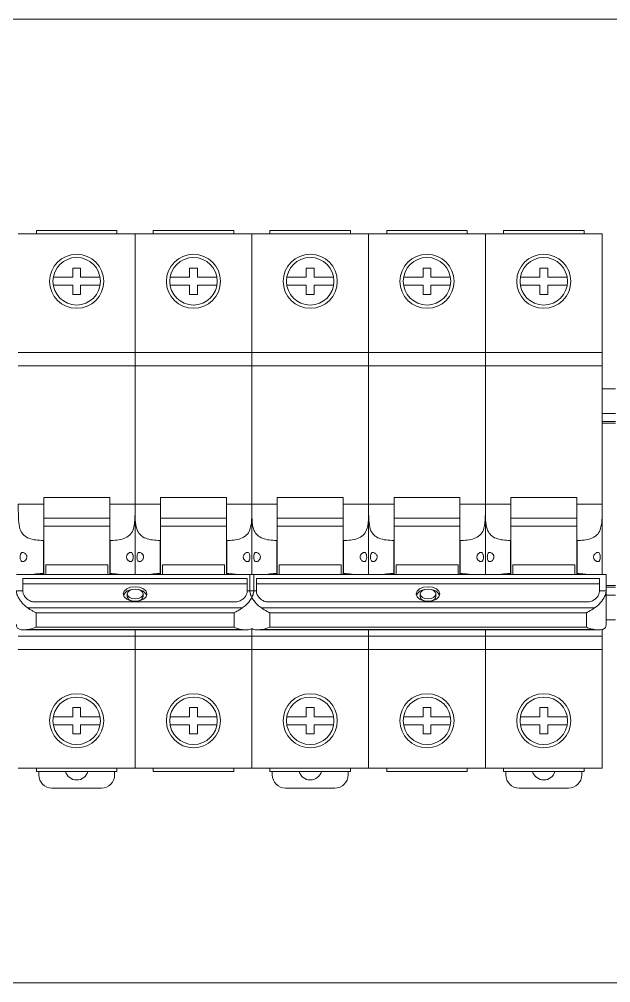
# Model space of a CAD drawing. Header units: millimetres. Extents: x 481 to 936, y 72 to 729.
# Drawn here: x 698.3 to 788, y 72.3 to 218.3 of the extents above; entities that cross this region are included whole.
import ezdxf

# ---------------------------------------------------------------- set-up
doc = ezdxf.new("R2010")
doc.units = ezdxf.units.MM

msp = doc.modelspace()

# ---------------------------------------------------------------- linework, layer by layer
at = {"color": 7, "linetype": 'Continuous', "lineweight": 15}
for p, q in [((891.2, 218.32), (481.2, 218.32)), ((715.9, 185.82), (698.2, 185.82)), ((700.95, 186.32), (700.95, 185.82)), ((713.15, 186.32), (700.95, 186.32)), ((713.15, 185.82), (713.15, 186.32)), ((715.9, 167.82), (715.9, 185.82)), ((733.6, 185.82), (715.9, 185.82)), ((718.65, 186.32), (718.65, 185.82)), ((730.85, 186.32), (718.65, 186.32)), ((730.85, 185.82), (730.85, 186.32)), ((751.3, 185.82), (733.6, 185.82)), ((733.6, 185.82), (733.6, 167.82)), ((736.35, 186.32), (736.35, 185.82)), ((748.55, 186.32), (736.35, 186.32)), ((748.55, 185.82), (748.55, 186.32)), ((769, 185.82), (751.3, 185.82)), ((751.3, 185.82), (751.3, 167.82)), ((754.05, 186.32), (754.05, 185.82)), ((766.25, 186.32), (754.05, 186.32)), ((766.25, 185.82), (766.25, 186.32)), ((769, 167.82), (769, 185.82)), ((786.7, 185.82), (769, 185.82)), ((771.75, 186.32), (771.75, 185.82)), ((783.95, 186.32), (771.75, 186.32)), ((783.95, 185.82), (783.95, 186.32)), ((786.7, 167.82), (786.7, 185.82)), ((706.45, 180.62), (707.65, 180.62)), ((706.45, 179.22), (706.45, 180.62)), ((707.65, 180.62), (707.65, 179.22)), ((724.15, 179.22), (724.15, 180.62)), ((724.15, 180.62), (725.35, 180.62)), ((725.35, 180.62), (725.35, 179.22)), ((741.85, 180.62), (743.05, 180.62)), ((741.85, 179.22), (741.85, 180.62)), ((743.05, 180.62), (743.05, 179.22)), ((759.55, 179.22), (759.55, 180.62)), ((759.55, 180.62), (760.75, 180.62)), ((760.75, 180.62), (760.75, 179.22)), ((777.25, 180.62), (778.45, 180.62)), ((777.25, 179.22), (777.25, 180.62)), ((778.45, 180.62), (778.45, 179.22)), ((703.5, 179.22), (706.45, 179.22)), ((707.65, 179.22), (710.6, 179.22)), ((721.2, 179.22), (724.15, 179.22)), ((725.35, 179.22), (728.3, 179.22)), ((738.9, 179.22), (741.85, 179.22)), ((743.05, 179.22), (746, 179.22)), ((756.6, 179.22), (759.55, 179.22)), ((760.75, 179.22), (763.7, 179.22)), ((774.3, 179.22), (777.25, 179.22)), ((778.45, 179.22), (781.4, 179.22)), ((706.45, 178.02), (703.5, 178.02)), ((706.45, 176.62), (706.45, 178.02)), ((710.6, 178.02), (707.65, 178.02)), ((707.65, 178.02), (707.65, 176.62)), ((724.15, 178.02), (721.2, 178.02)), ((724.15, 176.62), (724.15, 178.02)), ((728.3, 178.02), (725.35, 178.02)), ((725.35, 178.02), (725.35, 176.62)), ((741.85, 178.02), (738.9, 178.02)), ((741.85, 176.62), (741.85, 178.02)), ((746, 178.02), (743.05, 178.02)), ((743.05, 178.02), (743.05, 176.62)), ((759.55, 178.02), (756.6, 178.02)), ((759.55, 176.62), (759.55, 178.02)), ((763.7, 178.02), (760.75, 178.02)), ((760.75, 178.02), (760.75, 176.62)), ((777.25, 178.02), (774.3, 178.02)), ((777.25, 176.62), (777.25, 178.02)), ((781.4, 178.02), (778.45, 178.02)), ((778.45, 178.02), (778.45, 176.62)), ((707.65, 176.62), (706.45, 176.62)), ((725.35, 176.62), (724.15, 176.62)), ((743.05, 176.62), (741.85, 176.62)), ((760.75, 176.62), (759.55, 176.62)), ((778.45, 176.62), (777.25, 176.62)), ((715.9, 167.82), (698.2, 167.82)), ((715.9, 165.82), (715.9, 167.82)), ((733.6, 167.82), (715.9, 167.82)), ((751.3, 167.82), (733.6, 167.82)), ((733.6, 167.82), (733.6, 165.82)), ((751.3, 167.82), (751.3, 165.82)), ((769, 167.82), (751.3, 167.82)), ((769, 165.82), (769, 167.82)), ((786.7, 167.82), (769, 167.82)), ((786.7, 165.82), (786.7, 167.82)), ((698.2, 165.82), (715.9, 165.82)), ((715.9, 144.84), (715.9, 165.82)), ((715.9, 165.82), (733.6, 165.82)), ((733.6, 165.82), (733.6, 144.84)), ((733.6, 165.82), (751.3, 165.82)), ((751.3, 165.82), (751.3, 144.84)), ((751.3, 165.82), (769, 165.82)), ((769, 144.84), (769, 165.82)), ((769, 165.82), (786.7, 165.82)), ((786.7, 144.84), (786.7, 165.82)), ((786.7, 162.32), (788.7, 162.32)), ((786.7, 157.37), (788.7, 157.37)), ((698.2, 144.84), (702.05, 144.84)), ((702.05, 145.83), (712.05, 145.83)), ((702.05, 145.83), (702.05, 144.84)), ((702.05, 144.84), (702.05, 139.34)), ((712.05, 145.83), (712.05, 144.84)), ((712.05, 144.84), (715.9, 144.84)), ((712.05, 139.34), (712.05, 144.84)), ((715.9, 144.84), (715.9, 134.18)), ((715.9, 144.84), (719.75, 144.84)), ((719.75, 145.83), (729.75, 145.83)), ((719.75, 145.83), (719.75, 144.84)), ((719.75, 144.84), (719.75, 139.34)), ((729.75, 145.83), (729.75, 144.84)), ((729.75, 139.34), (729.75, 144.84)), ((729.75, 144.84), (733.6, 144.84)), ((733.6, 144.84), (733.6, 134.18)), ((733.6, 144.84), (737.45, 144.84)), ((737.45, 145.83), (747.45, 145.83)), ((737.45, 145.83), (737.45, 144.84)), ((737.45, 144.84), (737.45, 139.34)), ((747.45, 145.83), (747.45, 144.84)), ((747.45, 144.84), (751.3, 144.84)), ((747.45, 139.34), (747.45, 144.84)), ((751.3, 144.84), (751.3, 134.18)), ((751.3, 144.84), (755.15, 144.84)), ((755.15, 145.83), (765.15, 145.83)), ((755.15, 145.83), (755.15, 144.84)), ((755.15, 144.84), (755.15, 139.34)), ((765.15, 145.83), (765.15, 144.84)), ((765.15, 139.34), (765.15, 144.84)), ((765.15, 144.84), (769, 144.84)), ((769, 144.84), (769, 134.18)), ((769, 144.84), (772.85, 144.84)), ((772.85, 145.83), (782.85, 145.83)), ((772.85, 145.83), (772.85, 144.84)), ((772.85, 144.84), (772.85, 139.34)), ((782.85, 145.83), (782.85, 144.84)), ((782.85, 139.34), (782.85, 144.84)), ((782.85, 144.84), (786.7, 144.84)), ((786.7, 144.84), (786.7, 134.18)), ((712.05, 142.72), (702.05, 142.72)), ((729.75, 142.72), (719.75, 142.72)), ((747.45, 142.72), (737.45, 142.72)), ((765.15, 142.72), (755.15, 142.72)), ((782.85, 142.72), (772.85, 142.72)), ((712.05, 141.49), (702.05, 141.49)), ((729.75, 141.49), (719.75, 141.49)), ((747.45, 141.49), (737.45, 141.49)), ((765.15, 141.49), (755.15, 141.49)), ((782.85, 141.49), (772.85, 141.49)), ((702, 134.32), (702, 139.34)), ((702.05, 139.34), (702, 139.34)), ((702.05, 134.32), (702.05, 139.34)), ((712.05, 139.34), (712.05, 134.32)), ((712.1, 139.34), (712.05, 139.34)), ((712.1, 139.34), (712.1, 134.32)), ((719.7, 134.32), (719.7, 139.34)), ((719.75, 139.34), (719.7, 139.34)), ((719.75, 134.32), (719.75, 139.34)), ((729.8, 139.34), (729.75, 139.34)), ((729.75, 139.34), (729.75, 134.32)), ((729.8, 139.34), (729.8, 134.32)), ((737.4, 134.32), (737.4, 139.34)), ((737.45, 139.34), (737.4, 139.34)), ((737.45, 134.32), (737.45, 139.34)), ((747.5, 139.34), (747.45, 139.34)), ((747.45, 139.34), (747.45, 134.32)), ((747.5, 139.34), (747.5, 134.32)), ((755.1, 134.32), (755.1, 139.34)), ((755.15, 139.34), (755.1, 139.34)), ((755.15, 134.32), (755.15, 139.34)), ((765.2, 139.34), (765.15, 139.34)), ((765.15, 139.34), (765.15, 134.32)), ((765.2, 139.34), (765.2, 134.32)), ((772.8, 134.32), (772.8, 139.34)), ((772.85, 139.34), (772.8, 139.34)), ((772.85, 134.32), (772.85, 139.34)), ((782.9, 139.34), (782.85, 139.34)), ((782.85, 139.34), (782.85, 134.32)), ((782.9, 139.34), (782.9, 134.32)), ((702, 134.32), (702.05, 134.32)), ((702.05, 134.32), (702.05, 134.18)), ((702.35, 135.67), (711.75, 135.67)), ((702.35, 135.67), (702.35, 134.17)), ((711.75, 135.67), (711.75, 134.17)), ((712.05, 134.18), (712.05, 134.32)), ((712.05, 134.32), (712.1, 134.32)), ((719.7, 134.32), (719.75, 134.32)), ((719.75, 134.32), (719.75, 134.18)), ((720.05, 135.67), (729.45, 135.67)), ((720.05, 135.67), (720.05, 134.17)), ((729.45, 135.67), (729.45, 134.17)), ((729.75, 134.32), (729.8, 134.32)), ((729.75, 134.18), (729.75, 134.32)), ((737.4, 134.32), (737.45, 134.32)), ((737.45, 134.32), (737.45, 134.18)), ((737.75, 135.67), (747.15, 135.67)), ((737.75, 135.67), (737.75, 134.17)), ((747.15, 135.67), (747.15, 134.17)), ((747.45, 134.32), (747.5, 134.32)), ((747.45, 134.18), (747.45, 134.32)), ((755.1, 134.32), (755.15, 134.32)), ((755.15, 134.32), (755.15, 134.18)), ((755.45, 135.67), (764.85, 135.67)), ((755.45, 135.67), (755.45, 134.17)), ((764.85, 135.67), (764.85, 134.17)), ((765.15, 134.18), (765.15, 134.32)), ((765.15, 134.32), (765.2, 134.32)), ((772.8, 134.32), (772.85, 134.32)), ((772.85, 134.32), (772.85, 134.18)), ((773.15, 135.67), (782.55, 135.67)), ((773.15, 135.67), (773.15, 134.17)), ((782.55, 135.67), (782.55, 134.17)), ((782.85, 134.18), (782.85, 134.32)), ((782.85, 134.32), (782.9, 134.32)), ((697.9, 134.18), (733.9, 134.18)), ((698.9, 133.56), (732.9, 133.56)), ((698.9, 131.71), (698.9, 133.56)), ((732.9, 133.56), (732.9, 131.71)), ((733.3, 134.18), (733.3, 131.71)), ((787.3, 134.18), (733.3, 134.18)), ((733.9, 134.18), (733.9, 131.71)), ((734.3, 133.56), (786.3, 133.56)), ((734.3, 131.71), (734.3, 133.56)), ((786.3, 133.56), (786.3, 131.71)), ((787.3, 131.71), (787.3, 134.18)), ((698.9, 131.71), (697.9, 131.71)), ((732.9, 132.77), (698.9, 132.77)), ((698.9, 131.59), (698.9, 131.71)), ((732.9, 131.71), (732.9, 131.59)), ((733.9, 131.71), (732.9, 131.71)), ((733.3, 131.71), (734.3, 131.71)), ((786.3, 132.77), (734.3, 132.77)), ((734.3, 131.59), (734.3, 131.71)), ((786.3, 131.71), (786.3, 131.59)), ((786.3, 131.71), (787.3, 131.71)), ((787.3, 132.27), (788.7, 132.27)), ((787.3, 131.71), (787.3, 126.59)), ((731.1, 130.03), (700.7, 130.03)), ((714.7, 131.23), (714.7, 130.84)), ((717.1, 130.84), (717.1, 131.23)), ((784.5, 130.03), (736.1, 130.03)), ((759.1, 131.23), (759.1, 130.84)), ((761.5, 130.84), (761.5, 131.23)), ((699.65, 129.11), (732.15, 129.11)), ((735.05, 129.11), (785.55, 129.11)), ((700.9, 126.21), (700.9, 128.4)), ((730.9, 128.4), (700.9, 128.4)), ((730.9, 128.4), (730.9, 126.21)), ((736.3, 126.21), (736.3, 128.4)), ((736.3, 128.4), (784.3, 128.4)), ((784.3, 128.4), (784.3, 126.21)), ((787.3, 127.32), (788.7, 127.32)), ((698.99, 125.8), (732.8, 125.8)), ((732.15, 125.84), (699.65, 125.84)), ((700.9, 126.21), (730.9, 126.21)), ((715.9, 124.82), (715.9, 125.8)), ((733.6, 125.99), (733.6, 124.82)), ((734.4, 125.8), (786.16, 125.8)), ((785.55, 125.84), (735.05, 125.84)), ((736.3, 126.21), (784.3, 126.21)), ((751.3, 125.8), (751.3, 124.82)), ((769, 124.82), (769, 125.8)), ((786.7, 124.82), (786.7, 125.9)), ((715.9, 124.82), (698.2, 124.82)), ((715.9, 122.82), (715.9, 124.82)), ((733.6, 124.82), (715.9, 124.82)), ((751.3, 124.82), (733.6, 124.82)), ((733.6, 124.82), (733.6, 122.82)), ((769, 124.82), (751.3, 124.82)), ((751.3, 124.82), (751.3, 122.82)), ((769, 122.82), (769, 124.82)), ((786.7, 124.82), (769, 124.82)), ((786.7, 122.82), (786.7, 124.82)), ((715.9, 122.82), (698.2, 122.82)), ((715.9, 104.82), (715.9, 122.82)), ((733.6, 122.82), (715.9, 122.82)), ((751.3, 122.82), (733.6, 122.82)), ((733.6, 122.82), (733.6, 104.82)), ((769, 122.82), (751.3, 122.82)), ((751.3, 122.82), (751.3, 104.82)), ((769, 104.82), (769, 122.82)), ((786.7, 122.82), (769, 122.82)), ((786.7, 104.82), (786.7, 122.82)), ((706.45, 112.62), (706.45, 114.02)), ((706.45, 114.02), (707.65, 114.02)), ((707.65, 114.02), (707.65, 112.62)), ((724.15, 114.02), (725.35, 114.02)), ((724.15, 112.62), (724.15, 114.02)), ((725.35, 114.02), (725.35, 112.62)), ((741.85, 112.62), (741.85, 114.02)), ((741.85, 114.02), (743.05, 114.02)), ((743.05, 114.02), (743.05, 112.62)), ((759.55, 114.02), (760.75, 114.02)), ((759.55, 112.62), (759.55, 114.02)), ((760.75, 114.02), (760.75, 112.62)), ((777.25, 114.02), (778.45, 114.02)), ((777.25, 112.62), (777.25, 114.02)), ((778.45, 114.02), (778.45, 112.62)), ((703.5, 112.62), (706.45, 112.62)), ((707.65, 112.62), (710.6, 112.62)), ((721.2, 112.62), (724.15, 112.62)), ((725.35, 112.62), (728.3, 112.62)), ((738.9, 112.62), (741.85, 112.62)), ((743.05, 112.62), (746, 112.62)), ((756.6, 112.62), (759.55, 112.62)), ((760.75, 112.62), (763.7, 112.62)), ((774.3, 112.62), (777.25, 112.62)), ((778.45, 112.62), (781.4, 112.62)), ((706.45, 111.42), (703.5, 111.42)), ((706.45, 110.02), (706.45, 111.42)), ((710.6, 111.42), (707.65, 111.42)), ((707.65, 111.42), (707.65, 110.02)), ((724.15, 111.42), (721.2, 111.42)), ((724.15, 110.02), (724.15, 111.42)), ((725.35, 111.42), (725.35, 110.02)), ((728.3, 111.42), (725.35, 111.42)), ((741.85, 111.42), (738.9, 111.42)), ((741.85, 110.02), (741.85, 111.42)), ((743.05, 111.42), (743.05, 110.02)), ((746, 111.42), (743.05, 111.42)), ((759.55, 111.42), (756.6, 111.42)), ((759.55, 110.02), (759.55, 111.42)), ((760.75, 111.42), (760.75, 110.02)), ((763.7, 111.42), (760.75, 111.42)), ((777.25, 111.42), (774.3, 111.42)), ((777.25, 110.02), (777.25, 111.42)), ((781.4, 111.42), (778.45, 111.42)), ((778.45, 111.42), (778.45, 110.02)), ((707.65, 110.02), (706.45, 110.02)), ((725.35, 110.02), (724.15, 110.02)), ((743.05, 110.02), (741.85, 110.02)), ((760.75, 110.02), (759.55, 110.02)), ((778.45, 110.02), (777.25, 110.02)), ((715.9, 104.82), (698.2, 104.82)), ((700.95, 104.32), (700.95, 104.82)), ((713.15, 104.32), (700.95, 104.32)), ((701.3, 103.82), (701.3, 104.32)), ((712.8, 104.32), (712.8, 103.82)), ((713.15, 104.82), (713.15, 104.32)), ((733.6, 104.82), (715.9, 104.82)), ((718.65, 104.32), (718.65, 104.82)), ((730.85, 104.32), (718.65, 104.32)), ((730.85, 104.82), (730.85, 104.32)), ((751.3, 104.82), (733.6, 104.82)), ((736.35, 104.32), (736.35, 104.82)), ((748.55, 104.32), (736.35, 104.32)), ((736.7, 103.82), (736.7, 104.32)), ((748.2, 104.32), (748.2, 103.82)), ((748.55, 104.82), (748.55, 104.32)), ((769, 104.82), (751.3, 104.82)), ((754.05, 104.32), (754.05, 104.82)), ((766.25, 104.32), (754.05, 104.32)), ((766.25, 104.82), (766.25, 104.32)), ((786.7, 104.82), (769, 104.82)), ((771.75, 104.32), (771.75, 104.82)), ((783.95, 104.32), (771.75, 104.32)), ((772.1, 103.82), (772.1, 104.32)), ((783.6, 104.32), (783.6, 103.82)), ((783.95, 104.82), (783.95, 104.32)), ((710.8, 101.82), (703.3, 101.82)), ((746.2, 101.82), (738.7, 101.82)), ((781.6, 101.82), (774.1, 101.82)), ((481.2, 72.32), (891.2, 72.32))]:
    msp.add_line(p, q, dxfattribs=at)
at = {"color": 8, "linetype": 'Continuous', "lineweight": 15}
for p, q in [((786.7, 158.57), (788.7, 158.57)), ((786.7, 157.12), (788.7, 157.12)), ((787.3, 132.52), (788.7, 132.52)), ((787.3, 131.07), (788.7, 131.07))]:
    msp.add_line(p, q, dxfattribs=at)
at = {"color": 7, "linetype": 'Continuous', "lineweight": 15, "flags": 128}
for points in [[(715.9, 132.34), (716.59, 132.26), (717.17, 132.02), (717.56, 131.66), (717.7, 131.23), (717.56, 130.81), (717.17, 130.45), (716.59, 130.21), (715.9, 130.13), (715.21, 130.21), (714.63, 130.45), (714.24, 130.81), (714.1, 131.23), (714.24, 131.66), (714.63, 132.02), (715.21, 132.26), (715.9, 132.34)], [(715.9, 131.97), (716.36, 131.92), (716.75, 131.76), (717.01, 131.52), (717.1, 131.23), (717.01, 130.95), (716.75, 130.71), (716.36, 130.55), (715.9, 130.5), (715.44, 130.55), (715.05, 130.71), (714.79, 130.95), (714.7, 131.23), (714.79, 131.52), (715.05, 131.76), (715.44, 131.92), (715.9, 131.97)], [(760.3, 132.34), (760.99, 132.26), (761.57, 132.02), (761.96, 131.66), (762.1, 131.23), (761.96, 130.81), (761.57, 130.45), (760.99, 130.21), (760.3, 130.13), (759.61, 130.21), (759.03, 130.45), (758.64, 130.81), (758.5, 131.23), (758.64, 131.66), (759.03, 132.02), (759.61, 132.26), (760.3, 132.34)], [(760.3, 131.97), (760.76, 131.92), (761.15, 131.76), (761.41, 131.52), (761.5, 131.23), (761.41, 130.95), (761.15, 130.71), (760.76, 130.55), (760.3, 130.5), (759.84, 130.55), (759.45, 130.71), (759.19, 130.95), (759.1, 131.23), (759.19, 131.52), (759.45, 131.76), (759.84, 131.92), (760.3, 131.97)]]:
    msp.add_lwpolyline(points, dxfattribs=at)
at = {"color": 7, "linetype": 'Continuous', "lineweight": 15}
for centre, radius in [((707.05, 178.62), 4.1), ((724.75, 178.62), 4.1), ((742.45, 178.62), 4.1), ((760.15, 178.62), 4.1), ((777.85, 178.62), 4.1), ((707.05, 178.62), 3.6), ((724.75, 178.62), 3.6), ((742.45, 178.62), 3.6), ((760.15, 178.62), 3.6), ((777.85, 178.62), 3.6), ((707.05, 112.02), 4.1), ((707.05, 112.02), 3.6), ((724.75, 112.02), 4.1), ((724.75, 112.02), 3.6), ((742.45, 112.02), 4.1), ((742.45, 112.02), 3.6), ((760.15, 112.02), 4.1), ((760.15, 112.02), 3.6), ((777.85, 112.02), 4.1), ((777.85, 112.02), 3.6)]:
    msp.add_circle(centre, radius, dxfattribs=at)
for centre, radius, start, end in [((715.52, 130.36), 1.55, 94.9456, 153.9694), ((716.27, 130.36), 1.55, 26.0306, 85.0544), ((759.92, 130.36), 1.55, 94.9456, 153.9694), ((760.67, 130.36), 1.55, 26.0306, 85.0544), ((715.51, 130.99), 0.823, 190.1757, 261.6531), ((716.29, 130.99), 0.823, 278.3469, 349.8243), ((759.91, 130.99), 0.823, 190.1757, 261.6531), ((760.69, 130.99), 0.823, 278.3469, 349.8243), ((703.3, 103.82), 2, 180, 270), ((707.05, 104.82), 1.77, 196.4182, 343.5818), ((710.8, 103.82), 2, 270, 0), ((738.7, 103.82), 2, 180, 270), ((742.45, 104.82), 1.77, 196.4182, 343.5818), ((746.2, 103.82), 2, 270, 0), ((774.1, 103.82), 2, 180, 270), ((777.85, 104.82), 1.77, 196.4182, 343.5818), ((781.6, 103.82), 2, 270, 0)]:
    msp.add_arc(centre, radius, start, end, dxfattribs=at)
for points, knots in [([(702, 139.34), (701.61, 139.35), (700.82, 139.38), (699.78, 139.63), (699, 140.09), (698.46, 140.87), (698.21, 142.12), (698.2, 143.54), (698.2, 144.51), (698.2, 144.84)], [0, 0, 0, 0, 0.129106, 0.258297, 0.385208, 0.511372, 0.680446, 0.891774, 1, 1, 1, 1]), ([(715.9, 144.84), (715.9, 144.19), (715.91, 142.88), (715.79, 141.31), (715.29, 140.26), (714.51, 139.69), (713.46, 139.41), (712.62, 139.34), (712.17, 139.34), (712.1, 139.34)], [0, 0, 0, 0, 0.21204, 0.433508, 0.577203, 0.72166, 0.849989, 0.976342, 1, 1, 1, 1]), ([(719.7, 139.34), (719.31, 139.35), (718.52, 139.38), (717.48, 139.63), (716.7, 140.09), (716.16, 140.87), (715.91, 142.12), (715.9, 143.54), (715.9, 144.51), (715.9, 144.84)], [0, 0, 0, 0, 0.1291056, 0.2582971, 0.3852081, 0.5113718, 0.680446, 0.8917738, 1, 1, 1, 1]), ([(733.6, 144.84), (733.6, 144.19), (733.61, 143.22), (733.54, 142.01), (733.38, 141.09), (732.99, 140.26), (732.21, 139.69), (731.16, 139.41), (730.32, 139.34), (729.87, 139.34), (729.8, 139.34)], [0, 0, 0, 0, 0.211824, 0.320991, 0.434087, 0.577635, 0.721944, 0.850142, 0.976367, 1, 1, 1, 1]), ([(737.4, 139.34), (737.01, 139.35), (736.22, 139.38), (735.18, 139.63), (734.4, 140.09), (733.86, 140.87), (733.61, 142.12), (733.6, 143.54), (733.6, 144.51), (733.6, 144.84)], [0, 0, 0, 0, 0.129106, 0.258297, 0.385208, 0.511372, 0.680446, 0.891774, 1, 1, 1, 1]), ([(751.3, 144.84), (751.3, 144.19), (751.31, 142.88), (751.19, 141.31), (750.69, 140.26), (749.91, 139.69), (748.86, 139.41), (748.02, 139.34), (747.57, 139.34), (747.5, 139.34)], [0, 0, 0, 0, 0.21204, 0.433508, 0.577203, 0.72166, 0.849989, 0.976342, 1, 1, 1, 1]), ([(755.1, 139.34), (754.71, 139.35), (753.92, 139.38), (752.88, 139.63), (752.1, 140.09), (751.56, 140.87), (751.31, 142.12), (751.3, 143.54), (751.3, 144.51), (751.3, 144.84)], [0, 0, 0, 0, 0.129106, 0.258297, 0.385208, 0.511372, 0.680446, 0.891774, 1, 1, 1, 1]), ([(769, 144.84), (769, 144.19), (769.01, 142.88), (768.89, 141.31), (768.39, 140.26), (767.61, 139.69), (766.56, 139.41), (765.72, 139.34), (765.27, 139.34), (765.2, 139.34)], [0, 0, 0, 0, 0.21204, 0.433508, 0.577203, 0.72166, 0.849989, 0.976342, 1, 1, 1, 1]), ([(772.8, 139.34), (772.41, 139.35), (771.62, 139.38), (770.58, 139.63), (769.8, 140.09), (769.26, 140.87), (769.01, 142.12), (769, 143.54), (769, 144.51), (769, 144.84)], [0, 0, 0, 0, 0.129106, 0.258297, 0.385208, 0.511372, 0.680446, 0.891774, 1, 1, 1, 1]), ([(786.7, 144.84), (786.7, 144.19), (786.71, 143.22), (786.64, 142.01), (786.48, 141.09), (786.09, 140.26), (785.31, 139.69), (784.26, 139.41), (783.42, 139.34), (782.97, 139.34), (782.9, 139.34)], [0, 0, 0, 0, 0.211824, 0.320991, 0.434087, 0.577635, 0.721944, 0.850142, 0.976367, 1, 1, 1, 1]), ([(698.49, 136.83), (698.49, 136.91), (698.5, 137.05), (698.54, 137.25), (698.62, 137.41), (698.72, 137.51), (698.87, 137.55), (699.06, 137.5), (699.25, 137.37), (699.4, 137.19), (699.48, 137.01), (699.5, 136.83), (699.47, 136.65), (699.39, 136.46), (699.24, 136.28), (699.03, 136.15), (698.83, 136.12), (698.67, 136.19), (698.56, 136.35), (698.5, 136.57), (698.49, 136.74), (698.49, 136.82), (698.49, 136.83)], [0, 0, 0, 0, 0.04477, 0.089507, 0.135151, 0.183875, 0.238181, 0.300892, 0.373095, 0.426956, 0.466059, 0.500216, 0.537553, 0.574632, 0.631474, 0.705299, 0.779537, 0.838018, 0.896803, 0.948032, 0.994392, 1, 1, 1, 1]), ([(715.61, 136.83), (715.61, 136.76), (715.6, 136.61), (715.55, 136.41), (715.48, 136.26), (715.37, 136.16), (715.23, 136.12), (715.04, 136.16), (714.85, 136.29), (714.7, 136.47), (714.62, 136.66), (714.59, 136.84), (714.62, 137.02), (714.71, 137.2), (714.86, 137.38), (715.07, 137.52), (715.27, 137.55), (715.43, 137.47), (715.53, 137.31), (715.59, 137.1), (715.61, 136.93), (715.61, 136.84), (715.61, 136.83)], [0, 0, 0, 0, 0.04477, 0.089507, 0.135151, 0.183875, 0.238181, 0.300892, 0.373095, 0.426956, 0.466059, 0.500216, 0.537553, 0.574632, 0.631474, 0.705299, 0.779537, 0.838018, 0.896803, 0.948032, 0.994392, 1, 1, 1, 1]), ([(716.19, 136.83), (716.19, 136.91), (716.2, 137.05), (716.24, 137.25), (716.32, 137.41), (716.42, 137.51), (716.57, 137.55), (716.76, 137.5), (716.95, 137.37), (717.1, 137.19), (717.18, 137.01), (717.2, 136.83), (717.17, 136.65), (717.09, 136.46), (716.94, 136.28), (716.73, 136.15), (716.53, 136.12), (716.37, 136.19), (716.26, 136.35), (716.2, 136.57), (716.19, 136.74), (716.19, 136.82), (716.19, 136.83)], [0, 0, 0, 0, 0.04477, 0.089507, 0.135151, 0.183875, 0.238181, 0.300892, 0.373095, 0.426956, 0.466059, 0.500216, 0.537553, 0.574632, 0.631474, 0.705299, 0.779537, 0.838018, 0.896803, 0.948032, 0.994392, 1, 1, 1, 1]), ([(733.31, 136.83), (733.31, 136.76), (733.3, 136.61), (733.25, 136.41), (733.18, 136.26), (733.07, 136.16), (732.93, 136.12), (732.74, 136.16), (732.55, 136.29), (732.4, 136.47), (732.32, 136.66), (732.29, 136.84), (732.32, 137.02), (732.41, 137.2), (732.56, 137.38), (732.77, 137.52), (732.97, 137.55), (733.13, 137.47), (733.23, 137.31), (733.29, 137.1), (733.31, 136.93), (733.31, 136.84), (733.31, 136.83)], [0, 0, 0, 0, 0.04477, 0.089507, 0.135151, 0.183875, 0.238181, 0.300892, 0.373095, 0.426956, 0.466059, 0.500216, 0.537553, 0.574632, 0.631474, 0.705299, 0.779537, 0.838018, 0.896803, 0.948032, 0.994392, 1, 1, 1, 1]), ([(733.89, 136.83), (733.89, 136.91), (733.9, 137.05), (733.94, 137.25), (734.02, 137.41), (734.12, 137.51), (734.27, 137.55), (734.46, 137.5), (734.65, 137.37), (734.8, 137.19), (734.88, 137.01), (734.9, 136.83), (734.87, 136.65), (734.79, 136.46), (734.64, 136.28), (734.43, 136.15), (734.23, 136.12), (734.07, 136.19), (733.96, 136.35), (733.9, 136.57), (733.89, 136.74), (733.89, 136.82), (733.89, 136.83)], [0, 0, 0, 0, 0.04477, 0.089507, 0.135151, 0.183875, 0.238181, 0.300892, 0.373095, 0.426956, 0.466059, 0.500216, 0.537553, 0.574632, 0.631474, 0.705299, 0.779537, 0.838018, 0.896803, 0.948032, 0.994392, 1, 1, 1, 1]), ([(751.01, 136.83), (751.01, 136.76), (751, 136.61), (750.95, 136.41), (750.88, 136.26), (750.77, 136.16), (750.63, 136.12), (750.44, 136.16), (750.25, 136.29), (750.1, 136.47), (750.02, 136.66), (749.99, 136.84), (750.02, 137.02), (750.11, 137.2), (750.26, 137.38), (750.47, 137.52), (750.67, 137.55), (750.83, 137.47), (750.93, 137.31), (750.99, 137.1), (751.01, 136.93), (751.01, 136.84), (751.01, 136.83)], [0, 0, 0, 0, 0.04477, 0.089507, 0.135151, 0.183875, 0.238181, 0.300892, 0.373095, 0.426956, 0.466059, 0.500216, 0.537553, 0.574632, 0.631474, 0.705299, 0.779537, 0.838018, 0.896803, 0.948032, 0.994392, 1, 1, 1, 1]), ([(751.59, 136.83), (751.59, 136.91), (751.6, 137.05), (751.64, 137.25), (751.72, 137.41), (751.82, 137.51), (751.97, 137.55), (752.16, 137.5), (752.35, 137.37), (752.5, 137.19), (752.58, 137.01), (752.6, 136.83), (752.57, 136.65), (752.49, 136.46), (752.34, 136.28), (752.13, 136.15), (751.93, 136.12), (751.77, 136.19), (751.66, 136.35), (751.6, 136.57), (751.59, 136.74), (751.59, 136.82), (751.59, 136.83)], [0, 0, 0, 0, 0.04477, 0.089507, 0.135151, 0.183875, 0.238181, 0.300892, 0.373095, 0.426956, 0.466059, 0.500216, 0.537553, 0.574632, 0.631474, 0.705299, 0.779537, 0.838018, 0.896803, 0.948032, 0.994392, 1, 1, 1, 1]), ([(768.71, 136.83), (768.71, 136.76), (768.7, 136.61), (768.65, 136.41), (768.58, 136.26), (768.47, 136.16), (768.33, 136.12), (768.14, 136.16), (767.95, 136.29), (767.8, 136.47), (767.72, 136.66), (767.69, 136.84), (767.72, 137.02), (767.81, 137.2), (767.96, 137.38), (768.17, 137.52), (768.37, 137.55), (768.53, 137.47), (768.63, 137.31), (768.69, 137.1), (768.71, 136.93), (768.71, 136.84), (768.71, 136.83)], [0, 0, 0, 0, 0.04477, 0.089507, 0.135151, 0.183875, 0.238181, 0.300892, 0.373095, 0.426956, 0.466059, 0.500216, 0.537553, 0.574632, 0.631474, 0.705299, 0.779537, 0.838018, 0.896803, 0.948032, 0.994392, 1, 1, 1, 1]), ([(769.29, 136.83), (769.29, 136.91), (769.3, 137.05), (769.34, 137.25), (769.42, 137.41), (769.52, 137.51), (769.67, 137.55), (769.86, 137.5), (770.05, 137.37), (770.2, 137.19), (770.28, 137.01), (770.3, 136.83), (770.27, 136.65), (770.19, 136.46), (770.04, 136.28), (769.83, 136.15), (769.63, 136.12), (769.47, 136.19), (769.36, 136.35), (769.3, 136.57), (769.29, 136.74), (769.29, 136.82), (769.29, 136.83)], [0, 0, 0, 0, 0.04477, 0.089507, 0.135151, 0.183875, 0.238181, 0.300892, 0.373095, 0.426956, 0.466059, 0.500216, 0.537553, 0.574632, 0.631474, 0.705299, 0.779537, 0.838018, 0.896803, 0.948032, 0.994392, 1, 1, 1, 1]), ([(786.41, 136.83), (786.41, 136.76), (786.4, 136.61), (786.35, 136.41), (786.28, 136.26), (786.17, 136.16), (786.03, 136.12), (785.84, 136.16), (785.65, 136.29), (785.5, 136.47), (785.42, 136.66), (785.39, 136.84), (785.42, 137.02), (785.51, 137.2), (785.66, 137.38), (785.87, 137.52), (786.07, 137.55), (786.23, 137.47), (786.33, 137.31), (786.39, 137.1), (786.41, 136.93), (786.41, 136.84), (786.41, 136.83)], [0, 0, 0, 0, 0.04477, 0.089507, 0.135151, 0.183875, 0.238181, 0.300892, 0.373095, 0.426956, 0.466059, 0.500216, 0.537553, 0.574632, 0.631474, 0.705299, 0.779537, 0.838018, 0.896803, 0.948032, 0.994392, 1, 1, 1, 1]), ([(700.51, 134.18), (700.56, 134.19), (700.93, 134.3), (701.48, 134.32), (701.93, 134.32), (702, 134.32)], [0, 0, 0, 0, 0.121125, 0.861396, 1, 1, 1, 1]), ([(712.1, 134.32), (712.5, 134.32), (713.02, 134.32), (713.45, 134.2), (713.55, 134.18)], [0, 0, 0, 0, 0.776332, 1, 1, 1, 1]), ([(718.21, 134.18), (718.26, 134.19), (718.63, 134.3), (719.18, 134.32), (719.63, 134.32), (719.7, 134.32)], [0, 0, 0, 0, 0.121125, 0.861396, 1, 1, 1, 1]), ([(729.8, 134.32), (730.2, 134.32), (730.72, 134.32), (731.15, 134.2), (731.25, 134.18)], [0, 0, 0, 0, 0.776332, 1, 1, 1, 1]), ([(735.91, 134.18), (735.96, 134.19), (736.33, 134.3), (736.88, 134.32), (737.33, 134.32), (737.4, 134.32)], [0, 0, 0, 0, 0.121125, 0.8613962, 1, 1, 1, 1]), ([(747.5, 134.32), (747.9, 134.32), (748.42, 134.32), (748.85, 134.2), (748.95, 134.18)], [0, 0, 0, 0, 0.776332, 1, 1, 1, 1]), ([(753.61, 134.18), (753.66, 134.19), (754.03, 134.3), (754.58, 134.32), (755.03, 134.32), (755.1, 134.32)], [0, 0, 0, 0, 0.121125, 0.861396, 1, 1, 1, 1]), ([(765.2, 134.32), (765.6, 134.32), (766.12, 134.32), (766.55, 134.2), (766.65, 134.18)], [0, 0, 0, 0, 0.776332, 1, 1, 1, 1]), ([(771.31, 134.18), (771.36, 134.19), (771.73, 134.3), (772.28, 134.32), (772.73, 134.32), (772.8, 134.32)], [0, 0, 0, 0, 0.121125, 0.861396, 1, 1, 1, 1]), ([(782.9, 134.32), (783.3, 134.32), (783.82, 134.32), (784.25, 134.2), (784.35, 134.18)], [0, 0, 0, 0, 0.7763323, 1, 1, 1, 1]), ([(699.65, 129.11), (699.49, 129.23), (699.16, 129.47), (698.75, 129.91), (698.39, 130.38), (698.14, 130.81), (697.99, 131.18), (697.91, 131.47), (697.9, 131.64), (697.9, 131.71)], [0, 0, 0, 0, 0.165296, 0.335352, 0.500636, 0.671968, 0.784769, 0.900623, 1, 1, 1, 1]), ([(700.7, 130.03), (700.61, 130.03), (700.42, 130.04), (700.15, 130.11), (699.9, 130.22), (699.66, 130.37), (699.45, 130.54), (699.25, 130.75), (699.08, 130.98), (698.97, 131.21), (698.91, 131.41), (698.9, 131.53), (698.9, 131.59)], [0, 0, 0, 0, 0.094473, 0.192018, 0.286413, 0.383129, 0.486277, 0.591926, 0.704121, 0.819958, 0.908882, 1, 1, 1, 1]), ([(732.9, 131.59), (732.88, 131.45), (732.84, 131.19), (732.57, 130.75), (732.14, 130.35), (731.62, 130.07), (731.25, 130.04), (731.1, 130.03)], [0, 0, 0, 0, 0.200463, 0.400395, 0.614164, 0.842221, 1, 1, 1, 1]), ([(733.9, 131.71), (733.87, 131.52), (733.83, 131.13), (733.42, 130.37), (732.86, 129.65), (732.35, 129.26), (732.15, 129.11)], [0, 0, 0, 0, 0.236503, 0.472038, 0.78989, 1, 1, 1, 1]), ([(733.3, 131.71), (733.32, 131.52), (733.37, 131.13), (733.78, 130.37), (734.34, 129.65), (734.85, 129.26), (735.05, 129.11)], [0, 0, 0, 0, 0.236503, 0.472038, 0.78989, 1, 1, 1, 1]), ([(736.1, 130.03), (735.91, 130.05), (735.54, 130.08), (735.04, 130.36), (734.62, 130.75), (734.35, 131.2), (734.31, 131.47), (734.3, 131.59)], [0, 0, 0, 0, 0.191919, 0.383119, 0.592008, 0.819896, 1, 1, 1, 1]), ([(786.3, 131.59), (786.28, 131.45), (786.24, 131.19), (785.97, 130.75), (785.54, 130.35), (785.02, 130.07), (784.65, 130.04), (784.5, 130.03)], [0, 0, 0, 0, 0.200463, 0.400395, 0.614164, 0.842221, 1, 1, 1, 1]), ([(785.55, 129.11), (785.87, 129.37), (786.5, 129.88), (787.06, 130.77), (787.28, 131.38), (787.29, 131.64), (787.3, 131.71)], [0, 0, 0, 0, 0.335374, 0.671597, 0.900273, 1, 1, 1, 1]), ([(699.65, 129.11), (699.79, 129.02), (700.07, 128.83), (700.49, 128.6), (700.77, 128.46), (700.9, 128.4), (700.9, 128.4)], [0, 0, 0, 0, 0.3434652, 0.6942938, 0.9924973, 1, 1, 1, 1]), ([(730.9, 128.4), (730.9, 128.4), (731.09, 128.49), (731.47, 128.68), (731.88, 128.93), (732.11, 129.08), (732.15, 129.11)], [0, 0, 0, 0, 0.007506, 0.444433, 0.894141, 1, 1, 1, 1]), ([(735.05, 129.11), (735.34, 128.93), (735.75, 128.67), (736.17, 128.46), (736.3, 128.4), (736.3, 128.4)], [0, 0, 0, 0, 0.693757, 0.992484, 1, 1, 1, 1]), ([(785.55, 129.11), (785.26, 128.93), (784.85, 128.67), (784.43, 128.46), (784.3, 128.4), (784.3, 128.4)], [0, 0, 0, 0, 0.693757, 0.992484, 1, 1, 1, 1]), ([(697.9, 126.59), (697.9, 126.51), (697.92, 126.34), (698.01, 126.14), (698.16, 125.99), (698.37, 125.87), (698.67, 125.8), (699.01, 125.79), (699.34, 125.81), (699.54, 125.83), (699.65, 125.84)], [0, 0, 0, 0, 0.116425, 0.236744, 0.353071, 0.472256, 0.628985, 0.790229, 0.894533, 1, 1, 1, 1]), ([(700.9, 126.21), (700.9, 126.21), (700.71, 126.13), (700.33, 125.98), (699.92, 125.87), (699.69, 125.85), (699.65, 125.84)], [0, 0, 0, 0, 0.007506, 0.444433, 0.894141, 1, 1, 1, 1]), ([(732.15, 125.84), (732.01, 125.86), (731.72, 125.9), (731.31, 126.04), (731.03, 126.15), (730.9, 126.21), (730.9, 126.21)], [0, 0, 0, 0, 0.343465, 0.694294, 0.992497, 1, 1, 1, 1]), ([(732.15, 125.84), (732.31, 125.82), (732.64, 125.79), (733.05, 125.8), (733.38, 125.85), (733.53, 125.95), (733.6, 125.99)], [0, 0, 0, 0, 0.263024, 0.53362, 0.796623, 1, 1, 1, 1]), ([(733.6, 126.01), (733.65, 125.97), (733.84, 125.8), (734.34, 125.78), (734.85, 125.82), (735.05, 125.84)], [0, 0, 0, 0, 0.173175, 0.670954, 1, 1, 1, 1]), ([(736.3, 126.21), (736.3, 126.21), (735.92, 126.04), (735.49, 125.89), (735.09, 125.85), (735.05, 125.84)], [0, 0, 0, 0, 0.0075302, 0.8937946, 1, 1, 1, 1]), ([(785.55, 125.84), (785.26, 125.89), (784.85, 125.97), (784.43, 126.15), (784.3, 126.21), (784.3, 126.21)], [0, 0, 0, 0, 0.693757, 0.992484, 1, 1, 1, 1]), ([(785.55, 125.84), (785.87, 125.81), (786.5, 125.76), (787.06, 125.94), (787.28, 126.28), (787.29, 126.52), (787.3, 126.59)], [0, 0, 0, 0, 0.3353741, 0.6715967, 0.9002731, 1, 1, 1, 1])]:
    msp.add_open_spline(points, degree=3, knots=knots, dxfattribs=at)

doc.saveas('drawing.dxf')
